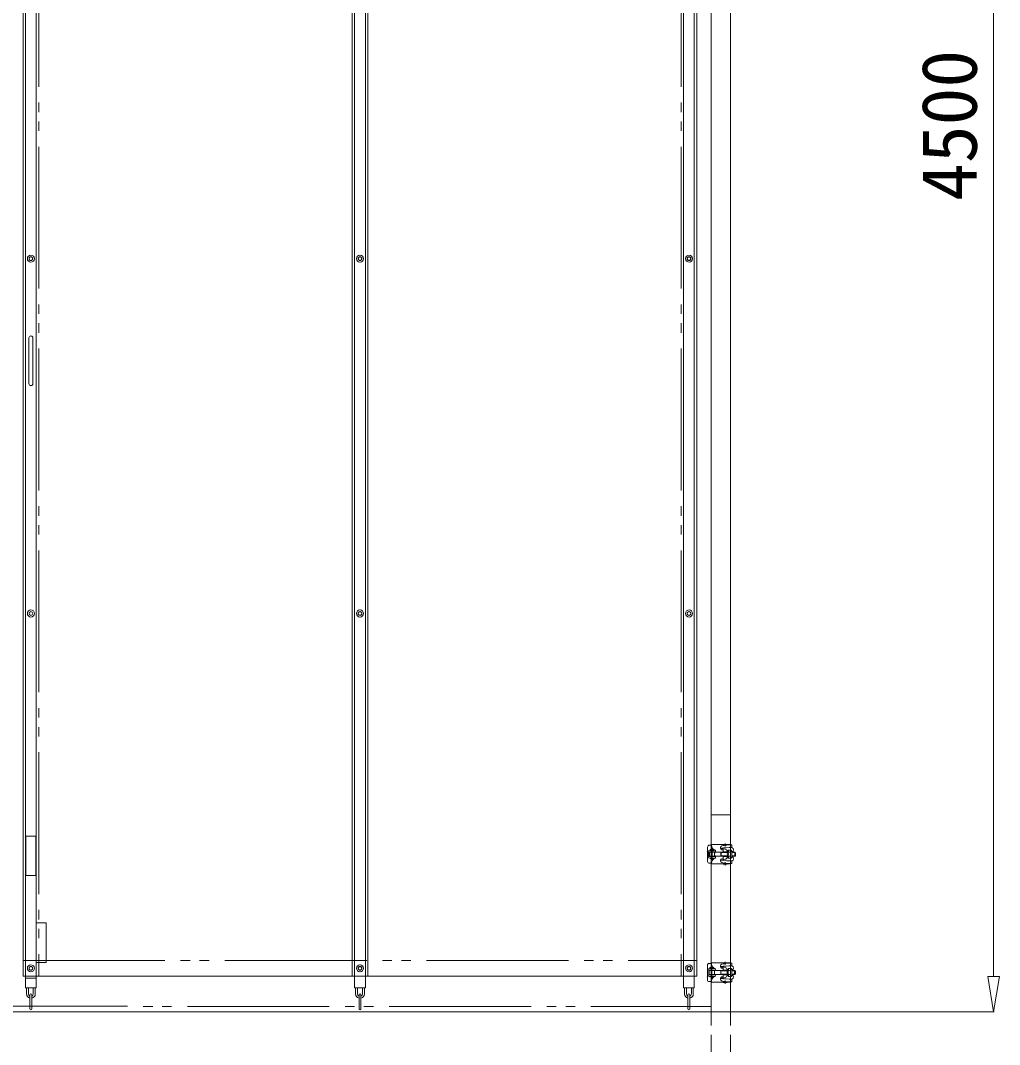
# Model space of a CAD drawing. Units: millimetres, scale not verified. Extents: x -9305 to 9305, y -6415 to 6415.
# Drawn here: x -3754 to -1269, y -3381 to -784 of the extents above; entities that cross this region are included whole.
import ezdxf
from ezdxf.enums import TextEntityAlignment as Align

# ---------------------------------------------------------------- set-up
doc = ezdxf.new("R2010")
doc.units = ezdxf.units.MM
doc.header["$LTSCALE"] = 40
doc.linetypes.add('DASHED1', pattern=[1.8, 1.2, -0.6])
doc.linetypes.add('DOUBLE_CHAIN2', pattern=[12.8, 9, -1, 0.6, -0.6, 0.6, -1])
for name, color, linetype, lineweight in [('0-0_0', 7, 'Continuous', 9), ('0-4_CLGS-45', 7, 'Continuous', 9), ('0-A_寸法', 7, 'Continuous', 9)]:
    doc.layers.add(name, color=color, linetype=linetype, lineweight=lineweight)
doc.styles.add('ＭＳ ゴシック', font='')
doc.styles.get('ＭＳ ゴシック').set_extended_font_data('MS Gothic')

msp = doc.modelspace()

# ---------------------------------------------------------------- linework, layer by layer
at = {"layer": '0-0_0'}
for p, q in [((-1284.22, 1109.92), (-1284.22, -3208.51)), ((-1950.08, -3298.51), (-1283.22, -3298.51))]:
    msp.add_line(p, q, dxfattribs=at)
at = {"layer": '0-0_0', "color": 134}
for p, q in [((-1299.22, -3208.51), (-1284.22, -3298.51)), ((-1299.22, -3208.51), (-1269.22, -3208.51)), ((-1284.22, -3298.51), (-1269.22, -3208.51))]:
    msp.add_line(p, q, dxfattribs=at)
at = {"layer": '0-4_CLGS-45'}
for p, q in [((-2000.68, -3298.51), (-2000.68, 1124.62)), ((-1952.08, 1123.73), (-1952.08, -3298.51)), ((-3740.76, 986.18), (-3740.76, -3237.78)), ((-3713.56, 986.18), (-3713.56, -3237.78)), ((-2905.66, 986.18), (-2905.66, -3237.78)), ((-2878.46, 986.18), (-2878.46, -3237.78)), ((-2070.98, 986.18), (-2070.98, -3237.78)), ((-2043.78, 986.18), (-2043.78, -3237.78)), ((-3747.16, 432.22), (-3747.16, -3207.78)), ((-2912.06, 432.22), (-2912.06, -3207.78)), ((-2872.16, 432.22), (-2872.16, -3207.78)), ((-2037.06, 432.22), (-2037.06, -3207.78)), ((-3732.16, -1588.78), (-3732.16, -1704.78)), ((-3722.16, -1588.78), (-3722.16, -1704.78)), ((-2010.2, -2880.51), (-2010.2, -2916.51)), ((-2000.2, -2875.51), (-2005.2, -2875.51)), ((-1998.7, -2912.33), (-1998.7, -2883.18)), ((-1977.39, -2881.51), (-1977.39, -2883.2)), ((-1965.2, -2878.63), (-1965.2, -2871.51)), ((-1948.4, -2874.76), (-1948.4, -2881.36)), ((-2009.83, -2891.13), (-2009.83, -2909.13)), ((-2007, -2903.51), (-2007, -2893.5)), ((-1990.2, -2888.51), (-2006.2, -2889.31)), ((-2006.2, -2907.71), (-1990.2, -2908.51)), ((-1990.04, -2891.7), (-2006.04, -2892.5)), ((-2006.04, -2904.51), (-1990.04, -2905.31)), ((-2005.5, -2903.51), (-2005.5, -2893.5)), ((-1959.73, -2893.5), (-2005.5, -2893.5)), ((-1959.66, -2903.51), (-2005.5, -2903.51)), ((-2001.7, -2888.68), (-2001.7, -2889.08)), ((-2001.7, -2893.51), (-2001.7, -2892.29)), ((-2001.7, -2904.73), (-2001.7, -2903.51)), ((-2001.7, -2908.33), (-2001.7, -2907.93)), ((-1995.7, -2893.51), (-1995.7, -2891.99)), ((-1995.7, -2905.03), (-1995.7, -2903.51)), ((-1990.04, -2891.7), (-1990.2, -2888.51)), ((-1990.2, -2908.51), (-1990.04, -2905.31)), ((-1976.26, -2894.51), (-1959.88, -2894.51)), ((-1975.42, -2893.51), (-1976.21, -2894.51)), ((-1975.42, -2903.51), (-1976.21, -2902.51)), ((-1976.21, -2902.51), (-1959.83, -2902.51)), ((-1971.85, -2884.48), (-1975.74, -2883.8)), ((-1970.2, -2887.82), (-1974.08, -2887.14)), ((-1970.2, -2909.2), (-1974.08, -2909.88)), ((-1965.31, -2885.64), (-1971.85, -2884.48)), ((-1970.2, -2886.45), (-1970.2, -2892.51)), ((-1970.2, -2892.51), (-1960.34, -2892.51)), ((-1970.2, -2910.56), (-1970.2, -2904.51)), ((-1970.2, -2904.51), (-1960.34, -2904.51)), ((-1960.34, -2892.51), (-1960.35, -2891.52)), ((-1960.34, -2904.51), (-1960.35, -2905.5)), ((-1957.11, -2888.5), (-1959.33, -2891.72)), ((-1959.33, -2904.98), (-1957.11, -2908.5)), ((-1958.62, -2903.48), (-1952.5, -2903.49)), ((-1958.57, -2893.51), (-1952.5, -2893.49)), ((-1949.77, -2888.52), (-1957.11, -2888.5)), ((-1957.11, -2908.5), (-1949.77, -2908.5)), ((-1949.77, -2888.52), (-1948.56, -2890.23)), ((-1949.76, -2908.52), (-1948.55, -2906.78)), ((-1949.28, -2894.51), (-1939.16, -2894.51)), ((-1949.28, -2902.51), (-1939.4, -2902.51)), ((-1948.56, -2890.23), (-1948.56, -2906.79)), ((-1948.5, -2893.51), (-1940.12, -2893.51)), ((-1948.5, -2903.51), (-1940.12, -2903.51)), ((-1941.08, -2894.51), (-1941.08, -2902.51)), ((-1940.12, -2893.51), (-1939.16, -2894.86)), ((-1940.12, -2893.51), (-1940.12, -2903.51)), ((-1940.12, -2903.51), (-1939.16, -2902.16)), ((-1939.16, -2894.86), (-1939.16, -2902.16)), ((-2005.2, -2921.51), (-2000.2, -2921.51)), ((-1977.39, -2915.51), (-1977.39, -2913.82)), ((-1971.85, -2912.53), (-1975.74, -2913.22)), ((-1965.31, -2911.38), (-1971.85, -2912.53)), ((-1965.2, -2927.01), (-1965.2, -2918.51)), ((-1960.2, -2923.26), (-1960.2, -2922.02)), ((-1948.4, -2922.26), (-1948.4, -2915.65)), ((-2010.5, -3180.51), (-2010.5, -3216.51)), ((-2010.13, -3191.13), (-2010.13, -3209.13)), ((-2007.3, -3203.51), (-2007.3, -3193.5)), ((-1990.5, -3188.51), (-2006.51, -3189.31)), ((-1990.34, -3191.7), (-2006.35, -3192.5)), ((-2005.8, -3203.51), (-2005.8, -3193.5)), ((-1960.04, -3193.5), (-2005.8, -3193.5)), ((-2000.5, -3175.51), (-2005.5, -3175.51)), ((-2002, -3188.68), (-2002, -3189.08)), ((-2002, -3193.51), (-2002, -3192.29)), ((-1999, -3212.33), (-1999, -3183.18)), ((-1996, -3193.51), (-1996, -3191.99)), ((-1990.34, -3191.7), (-1990.5, -3188.51)), ((-1977.69, -3181.51), (-1977.69, -3183.2)), ((-1976.56, -3194.51), (-1960.19, -3194.51)), ((-1975.72, -3193.51), (-1976.52, -3194.51)), ((-1972.15, -3184.48), (-1976.04, -3183.8)), ((-1970.5, -3187.82), (-1974.38, -3187.14)), ((-1965.61, -3185.64), (-1972.15, -3184.48)), ((-1970.5, -3186.45), (-1970.5, -3192.51)), ((-1970.5, -3192.51), (-1960.65, -3192.51)), ((-1965.5, -3178.63), (-1965.5, -3171.51)), ((-1960.65, -3192.51), (-1960.65, -3191.52)), ((-1957.41, -3188.5), (-1959.64, -3191.72)), ((-1958.87, -3193.51), (-1952.8, -3193.49)), ((-1950.07, -3188.52), (-1957.41, -3188.5)), ((-1950.07, -3188.52), (-1948.86, -3190.23)), ((-1949.58, -3194.51), (-1939.46, -3194.51)), ((-1948.86, -3190.23), (-1948.86, -3206.79)), ((-1948.8, -3193.51), (-1940.42, -3193.51)), ((-1948.7, -3174.76), (-1948.7, -3181.36)), ((-1941.39, -3194.51), (-1941.39, -3202.51)), ((-1940.42, -3193.51), (-1939.46, -3194.86)), ((-1940.42, -3193.51), (-1940.42, -3203.51)), ((-1939.46, -3194.86), (-1939.46, -3202.16)), ((-3747.16, -3207.78), (-2037.06, -3207.78)), ((-3713.56, -3212.78), (-3740.76, -3212.78)), ((-2006.51, -3207.71), (-1990.5, -3208.51)), ((-2006.35, -3204.51), (-1990.34, -3205.31)), ((-1959.97, -3203.51), (-2005.8, -3203.51)), ((-2002, -3204.73), (-2002, -3203.51)), ((-2002, -3208.33), (-2002, -3207.93)), ((-1996, -3205.03), (-1996, -3203.51)), ((-1990.5, -3208.51), (-1990.34, -3205.31)), ((-1977.69, -3215.51), (-1977.69, -3213.82)), ((-1975.72, -3203.51), (-1976.52, -3202.51)), ((-1976.52, -3202.51), (-1960.14, -3202.51)), ((-1972.15, -3212.53), (-1976.04, -3213.22)), ((-1970.5, -3209.2), (-1974.38, -3209.88)), ((-1965.61, -3211.38), (-1972.15, -3212.53)), ((-1970.5, -3210.56), (-1970.5, -3204.51)), ((-1970.5, -3204.51), (-1960.65, -3204.51)), ((-1965.5, -3227.01), (-1965.5, -3218.51)), ((-1960.65, -3204.51), (-1960.65, -3205.5)), ((-1959.64, -3204.98), (-1957.41, -3208.5)), ((-1958.92, -3203.48), (-1952.8, -3203.49)), ((-1957.41, -3208.5), (-1950.07, -3208.5)), ((-1950.07, -3208.52), (-1948.86, -3206.78)), ((-1949.58, -3202.51), (-1939.71, -3202.51)), ((-1948.8, -3203.51), (-1940.42, -3203.51)), ((-1948.7, -3222.26), (-1948.7, -3215.65)), ((-1940.42, -3203.51), (-1939.46, -3202.16)), ((-3713.56, -3237.78), (-3740.76, -3237.78)), ((-3738.26, -3237.78), (-3738.26, -3252.78)), ((-3733.26, -3237.78), (-3733.26, -3252.78)), ((-3721.06, -3237.78), (-3721.06, -3252.78)), ((-3716.06, -3237.78), (-3716.06, -3252.78)), ((-2905.66, -3237.78), (-2878.46, -3237.78)), ((-2903.16, -3237.78), (-2903.16, -3252.78)), ((-2898.16, -3237.78), (-2898.16, -3252.78)), ((-2885.96, -3237.78), (-2885.96, -3252.78)), ((-2880.96, -3237.78), (-2880.96, -3252.78)), ((-2070.98, -3237.78), (-2043.78, -3237.78)), ((-2068.48, -3237.78), (-2068.48, -3252.78)), ((-2063.48, -3237.78), (-2063.48, -3252.78)), ((-2051.28, -3237.78), (-2051.28, -3252.78)), ((-2046.28, -3237.78), (-2046.28, -3252.78)), ((-2005.5, -3221.51), (-2000.5, -3221.51)), ((-1960.5, -3223.26), (-1960.5, -3222.02)), ((-3729.66, -3255.28), (-3729.66, -3290.28)), ((-3724.66, -3255.28), (-3724.66, -3290.28)), ((-2894.56, -3255.28), (-2894.56, -3290.28)), ((-2889.56, -3255.28), (-2889.56, -3290.28)), ((-2059.88, -3255.28), (-2059.88, -3290.28)), ((-2054.88, -3255.28), (-2054.88, -3290.28)), ((-1526.51, -3298.51), (-6940.34, -3298.51)), ((-2407.88, -3298.51), (-5107.88, -3298.51))]:
    msp.add_line(p, q, dxfattribs=at)
at = {"layer": '0-4_CLGS-45', "linetype": 'DOUBLE_CHAIN2'}
for p, q in [((-3707.16, 432.22), (-3707.16, -3207.78)), ((-2912.16, 432.22), (-2912.16, -3207.78)), ((-2872.06, 432.22), (-2872.06, -3207.78)), ((-2077.06, 432.22), (-2077.06, -3207.78)), ((-3714.66, -2852.78), (-3714.66, -2952.78)), ((-2001.32, -2874.21), (-1953.32, -2874.21)), ((-2001.32, -2922.81), (-1953.32, -2922.81)), ((-3714.66, -2952.78), (-3739.66, -2952.78)), ((-3688.56, -3072.78), (-3713.56, -3072.78)), ((-3688.56, -3072.78), (-3688.56, -3172.78)), ((-3747.16, -3167.78), (-2037.06, -3167.78)), ((-3688.56, -3172.78), (-3713.56, -3172.78)), ((-2001.63, -3174.21), (-1953.63, -3174.21)), ((-2001.63, -3222.81), (-1953.63, -3222.81))]:
    msp.add_line(p, q, dxfattribs=at)
at = {"layer": '0-4_CLGS-45', "linetype": 'DASHED1'}
for p, q in [((-2000.68, -3284.99), (-2000.68, -4298.51)), ((-1952.08, -3284.99), (-1952.08, -4298.51))]:
    msp.add_line(p, q, dxfattribs=at)
at = {"layer": '0-4_CLGS-45', "linetype": 'DOUBLE_CHAIN2'}
msp.add_lwpolyline([(-3714.66, -2852.78), (-3739.66, -2852.78), (-3739.66, -2952.78)], dxfattribs=at)
at = {"layer": '0-4_CLGS-45'}
for points in [[(-1964.42, -2875.51), (-1970.2, -2875.51), (-1969.2, -2874.51), (-1961.2, -2874.51), (-1960.33, -2875.01)], [(-1964.42, -2921.51), (-1969.44, -2921.51), (-1970.2, -2922.26), (-1970.2, -2923.26), (-1969.44, -2924.01), (-1960.94, -2924.01), (-1960.2, -2923.26)], [(-1964.73, -3175.51), (-1970.5, -3175.51), (-1969.5, -3174.51), (-1961.5, -3174.51), (-1960.63, -3175.01)], [(-1964.73, -3221.51), (-1969.75, -3221.51), (-1970.5, -3222.26), (-1970.5, -3223.26), (-1969.75, -3224.01), (-1961.25, -3224.01), (-1960.5, -3223.26)]]:
    msp.add_lwpolyline(points, dxfattribs=at)
for points in [[(-1993.7, -2886.93), (-1993.7, -2887.93), (-1994.44, -2888.68), (-2002.94, -2888.68), (-2003.7, -2887.93), (-2003.7, -2886.93), (-2002.94, -2886.18), (-1994.44, -2886.18)], [(-1993.7, -2908.58), (-1993.7, -2908.33), (-2003.7, -2908.33), (-2003.7, -2908.58), (-2002.94, -2909.33), (-1994.44, -2909.33)], [(-1994, -3186.93), (-1994, -3187.93), (-1994.75, -3188.68), (-2003.25, -3188.68), (-2004, -3187.93), (-2004, -3186.93), (-2003.25, -3186.18), (-1994.75, -3186.18)], [(-1994, -3208.58), (-1994, -3208.33), (-2004, -3208.33), (-2004, -3208.58), (-2003.25, -3209.33), (-1994.75, -3209.33)]]:
    msp.add_lwpolyline(points, close=True, dxfattribs=at)
for centre, radius in [((-3727.16, -1387.78), 9), ((-3727.16, -1387.78), 4.75), ((-3727.16, -1387.78), 4.5), ((-2892.16, -1387.78), 9), ((-2892.06, -1387.78), 9), ((-2892.06, -1387.78), 4.75), ((-2892.16, -1387.78), 4.5), ((-2892.06, -1387.78), 4.5), ((-2057.06, -1387.78), 9), ((-2057.38, -1387.78), 4.75), ((-2056.96, -1387.78), 4.75), ((-2057.06, -1387.78), 4.5), ((-3727.16, -2287.78), 9), ((-3727.16, -2287.78), 4.75), ((-3727.16, -2287.78), 4.5), ((-2892.16, -2287.78), 9), ((-2892.06, -2287.78), 9), ((-2892.06, -2287.78), 4.75), ((-2892.16, -2287.78), 4.5), ((-2892.06, -2287.78), 4.5), ((-2057.06, -2287.78), 9), ((-2057.38, -2287.78), 4.75), ((-2056.96, -2287.78), 4.75), ((-2057.06, -2287.78), 4.5), ((-3727.16, -3187.78), 9), ((-3727.16, -3187.78), 4.75), ((-3727.16, -3187.78), 4.5), ((-2892.16, -3187.78), 9), ((-2892.06, -3187.78), 9), ((-2892.06, -3187.78), 4.75), ((-2892.16, -3187.78), 4.5), ((-2892.06, -3187.78), 4.5), ((-2057.06, -3187.78), 9), ((-2057.38, -3187.78), 4.75), ((-2056.96, -3187.78), 4.75), ((-2057.06, -3187.78), 4.5)]:
    msp.add_circle(centre, radius, dxfattribs=at)
for centre, radius, start, end in [((-3727.16, -1588.78), 5, 0, 180), ((-3727.16, -1704.78), 5, 180, 0), ((-2005.2, -2880.51), 5, 90, 180), ((-1987.66, -2876.21), 12.56, 176.794, 258.343), ((-1973.39, -2881.51), 4, 99.411, 180), ((-1975.39, -2881.83), 2, 180, 260.017), ((-1973.39, -2883.2), 4, 180, 260.017), ((-1904.48, -3827.06), 946.72, 92.659, 94.388), ((-1952.66, -2955.24), 80.6, 86.966, 105.577), ((-1947.9, -2881.36), 0.5, 180, 253.628), ((-1949.61, -2887.2), 5.57, 0.612, 73.628), ((-2010.83, -2891.13), 1, 0, 90), ((-2010.83, -2909.13), 1, 270, 0), ((-2006, -2893.5), 4.2, 92.862, 180), ((-2006, -2903.51), 4.2, 180, 267.138), ((-2006, -2893.5), 1, 92.862, 180), ((-2006, -2903.51), 1, 180, 267.138), ((-1987.66, -2920.81), 12.56, 101.657, 183.206), ((-1982.24, -2898.51), 10.25, 150.771, 209.229), ((-1948.28, -2898.35), 28.24, 172.183, 188.468), ((-1947.65, -2898.35), 28.24, 170.12, 190.535), ((-1972.2, -2886.45), 2, 0, 80.017), ((-1966.35, -2891.54), 6, 0.278, 80.017), ((-1966.35, -2905.47), 6, 279.983, 359.722), ((-1931.88, -2898.35), 28.24, 166.425, 193.588), ((-1967.61, -2898.44), 10.3, 330.761, 28.637), ((-1961.44, -2908.26), 5.56, 357.566, 59.463), ((-1962.99, -2887.92), 7.12, 308.389, 355.348), ((-1966.73, -2898.49), 15.09, 340.649, 19.351), ((-1958.05, -2909.76), 8.38, 8.566, 48.462), ((-1960.29, -2886.1), 10.8, 316.626, 347.111), ((-1950.96, -2886.72), 6.94, 298.813, 356.622), ((-1950.96, -2910.29), 6.94, 3.378, 61.187), ((-2005.2, -2916.51), 5, 180, 270), ((-1973.39, -2913.82), 4, 99.983, 180), ((-1975.39, -2915.19), 2, 99.983, 180), ((-1973.39, -2915.51), 4, 180, 260.589), ((-1941.54, -2667.76), 247.98, 261.986, 268.416), ((-1952.66, -2841.77), 80.6, 254.423, 273.034), ((-1972.2, -2910.56), 2, 279.983, 0), ((-1947.9, -2915.65), 0.5, 106.372, 180), ((-1949.61, -2909.82), 5.57, 286.372, 359.388), ((-2011.13, -3191.13), 1, 0, 90), ((-2005.5, -3180.51), 5, 90, 180), ((-2006.3, -3193.5), 4.2, 92.862, 180), ((-2006.3, -3193.5), 1, 92.862, 180), ((-1987.96, -3176.21), 12.56, 176.794, 258.343), ((-1982.55, -3198.51), 10.25, 150.771, 209.229), ((-1973.69, -3181.51), 4, 99.411, 180), ((-1975.69, -3181.83), 2, 180, 260.017), ((-1973.69, -3183.2), 4, 180, 260.017), ((-1904.79, -4127.06), 946.72, 92.659, 94.388), ((-1948.58, -3198.35), 28.24, 172.183, 188.468), ((-1947.96, -3198.35), 28.24, 170.12, 190.535), ((-1952.96, -3255.24), 80.6, 86.966, 105.577), ((-1972.5, -3186.45), 2, 0, 80.017), ((-1966.65, -3191.54), 6, 0.278, 80.017), ((-1932.18, -3198.35), 28.24, 166.425, 193.588), ((-1967.91, -3198.44), 10.3, 330.761, 28.637), ((-1963.3, -3187.92), 7.12, 308.389, 355.348), ((-1967.04, -3198.49), 15.09, 340.649, 19.351), ((-1960.6, -3186.1), 10.8, 316.626, 347.111), ((-1948.2, -3181.36), 0.5, 180, 253.628), ((-1949.91, -3187.2), 5.57, 0.612, 73.628), ((-1951.26, -3186.72), 6.94, 298.813, 356.622), ((-2011.13, -3209.13), 1, 270, 0), ((-2006.3, -3203.51), 4.2, 180, 267.138), ((-2005.5, -3216.51), 5, 180, 270), ((-2006.3, -3203.51), 1, 180, 267.138), ((-1987.96, -3220.81), 12.56, 101.657, 183.206), ((-1973.69, -3213.82), 4, 99.983, 180), ((-1975.69, -3215.19), 2, 99.983, 180), ((-1973.69, -3215.51), 4, 180, 260.589), ((-1941.84, -2967.76), 247.98, 261.986, 268.416), ((-1952.96, -3141.77), 80.6, 254.423, 273.034), ((-1972.5, -3210.56), 2, 279.983, 0), ((-1966.65, -3205.47), 6, 279.983, 359.722), ((-1961.75, -3208.26), 5.56, 357.566, 59.463), ((-1958.36, -3209.76), 8.38, 8.566, 48.462), ((-1948.2, -3215.65), 0.5, 106.372, 180), ((-1949.91, -3209.82), 5.57, 286.372, 359.388), ((-1951.26, -3210.29), 6.94, 3.378, 61.187), ((-3727.16, -3252.78), 11.1, 180, 256.984), ((-3727.16, -3252.78), 6.1, 180, 245.805), ((-3727.16, -3255.28), 2.5, 0, 180), ((-3727.16, -3252.78), 11.1, 283.016, 0), ((-3727.16, -3252.78), 6.1, 294.195, 0), ((-2892.06, -3252.78), 11.1, 180, 256.984), ((-2892.06, -3252.78), 6.1, 180, 245.805), ((-2892.06, -3255.28), 2.5, 0, 180), ((-2892.06, -3252.78), 6.1, 294.195, 0), ((-2892.06, -3252.78), 11.1, 283.016, 0), ((-2057.38, -3252.78), 11.1, 180, 256.984), ((-2057.38, -3252.78), 6.1, 180, 245.805), ((-2057.38, -3255.28), 2.5, 0, 180), ((-2057.38, -3252.78), 6.1, 294.195, 0), ((-2057.38, -3252.78), 11.1, 283.016, 0), ((-3727.16, -3290.28), 2.5, 180, 0), ((-2892.06, -3290.28), 2.5, 180, 0), ((-2057.38, -3290.28), 2.5, 180, 0)]:
    msp.add_arc(centre, radius, start, end, dxfattribs=at)
at = {"layer": '0-A_寸法'}
msp.add_line((-1952.08, -2798.51), (-2000.68, -2798.51), dxfattribs=at)
at = {"layer": '0-A_寸法', "linetype": 'DOUBLE_CHAIN2'}
msp.add_line((-6402.06, -3282.92), (-2000.68, -3284.99), dxfattribs=at)

# ---------------------------------------------------------------- texts
at = {"layer": '0-0_0', "style": 'ＭＳ ゴシック'}
msp.add_text('4500', height=140.8, rotation=90, dxfattribs=at).set_placement((-1284.62, -1241.3), align=Align.BOTTOM_LEFT)

doc.saveas('drawing.dxf')
